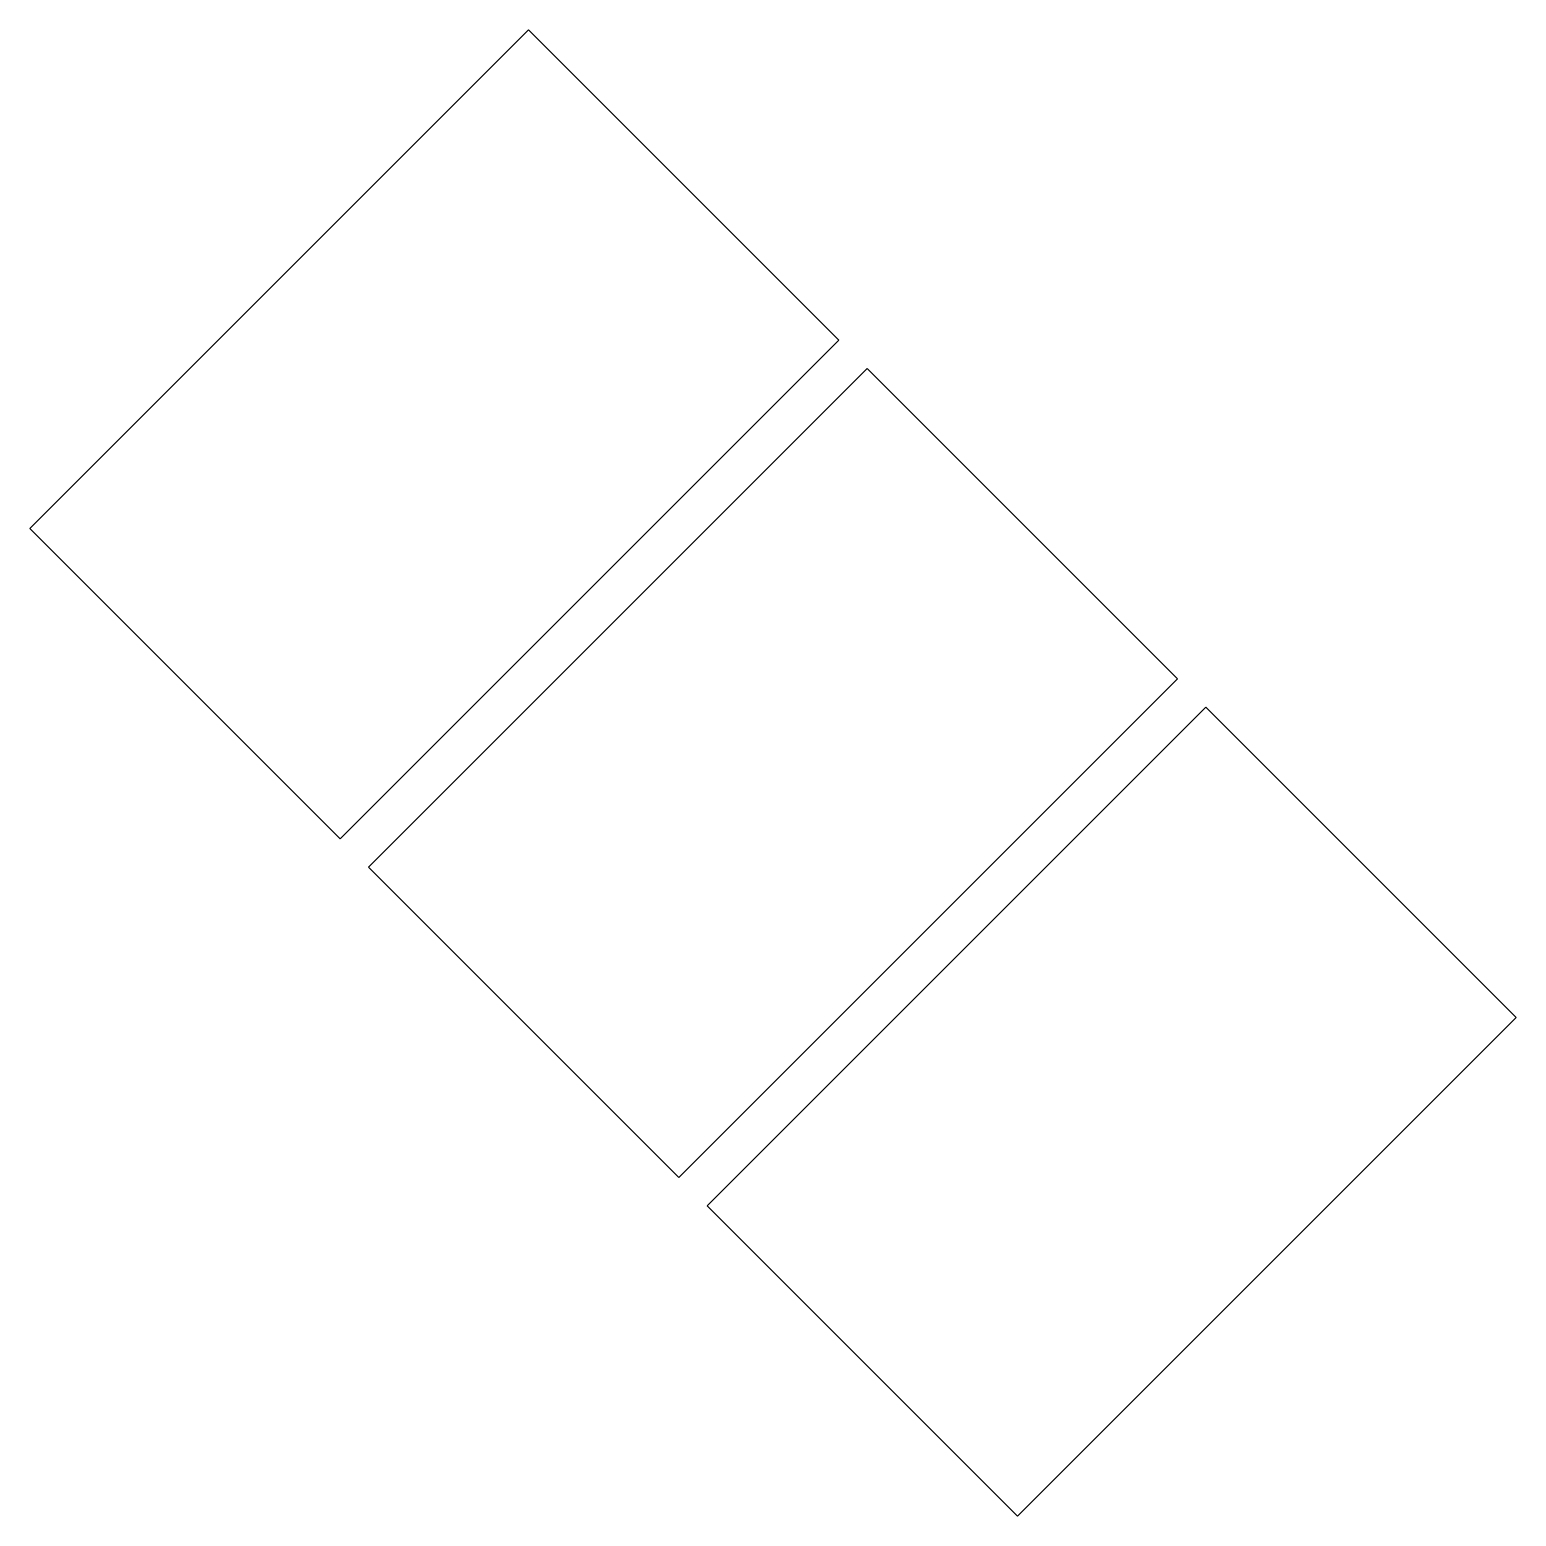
# Model space of a CAD drawing. Header units: millimetres. Extents: x 93.5 to 149.3, y -54.8 to 1.1.
import ezdxf

# ---------------------------------------------------------------- set-up
doc = ezdxf.new("R2010")
doc.units = ezdxf.units.MM

msp = doc.modelspace()

# ---------------------------------------------------------------- linework, layer by layer
for p, q in [((112.221, 1.081), (93.482, -17.657)), ((123.888, -10.586), (112.221, 1.081)), ((105.149, -29.324), (123.888, -10.586)), ((124.948, -11.646), (106.21, -30.385)), ((136.616, -23.314), (124.948, -11.646)), ((93.482, -17.657), (105.149, -29.324)), ((117.877, -42.052), (136.616, -23.314)), ((137.676, -24.374), (118.938, -43.113)), ((149.344, -36.042), (137.676, -24.374)), ((106.21, -30.385), (117.877, -42.052)), ((130.605, -54.78), (149.344, -36.042)), ((118.938, -43.113), (130.605, -54.78))]:
    msp.add_line(p, q)

doc.saveas('drawing.dxf')
